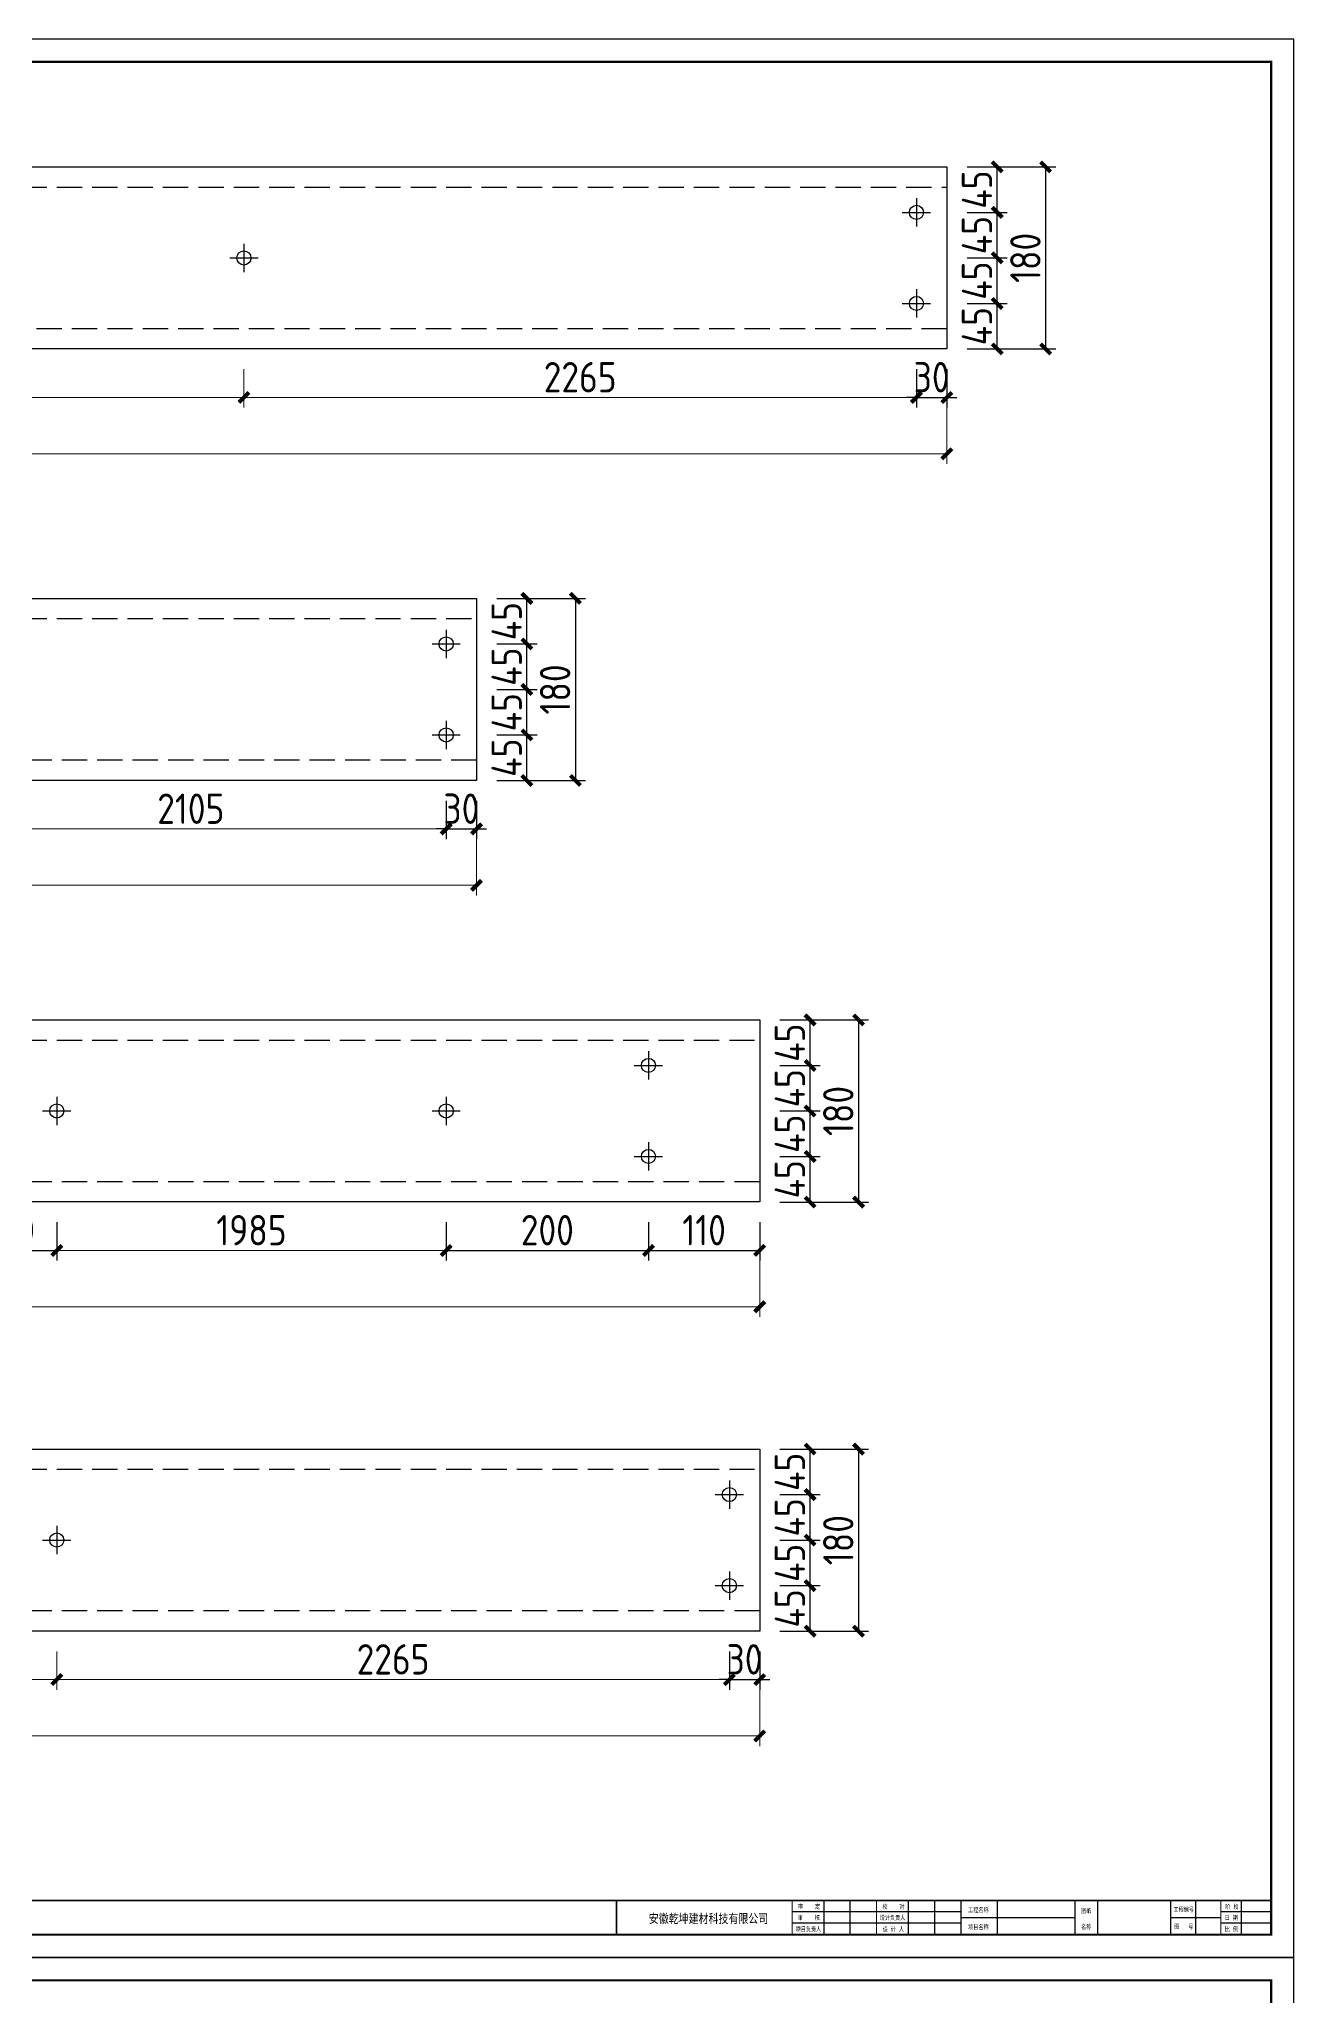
# Model space of a CAD drawing. Extents: x -196983 to 471790, y -783661 to 190401.
# Drawn here: x 331669 to 344076, y -88033 to -68691 of the extents above; entities that cross this region are included whole.
import ezdxf

# ---------------------------------------------------------------- set-up
doc = ezdxf.new("R2010")
doc.units = 0
doc.header["$LTSCALE"] = 1000
doc.header["$MEASUREMENT"] = 0
doc.linetypes.add('DASH', pattern=[0.35, 0.25, -0.1])
doc.layers.add('_TCH_MASK', color=7, linetype='Continuous')
doc.layers.add('PUB_TITLE', color=4, linetype='Continuous')
doc.styles.get("Standard").update_dxf_attribs({"font": 'gbenor.shx', "bigfont": 'gbcbig.shx'})
doc.styles.add('图框', font='')
doc.styles.get('图框').set_extended_font_data('SimSun')
doc.dimstyles.get("Standard").update_dxf_attribs({"dimscale": 100, "dimtxt": 3.5, "dimasz": 1, "dimexe": 2.5, "dimexo": 3, "dimgap": 1.5, "dimtad": 1, "dimdec": 0, "dimzin": 0, "dimdsep": 46, "dimtxsty": 'Standard', "dimblk": 'ARCHTICK', "dimcen": 0.09, "dimadec": 0, "dimazin": 0, "dimtfac": 1, "dimtdec": 0, "dimtix": 1, "dimtmove": 2, "dimatfit": 3, "dimfxl": 1, "dimtolj": 1, "dimtzin": 0, "dimarcsym": 0})

# ---------------------------------------------------------------- blocks, each defined once
blk = doc.blocks.new('$titleblk$00000095')
for p, q in [((-150, 20), (-150, 0)), ((-150, 20), (0, 20)), ((-125, 20), (-125, 0)), ((-100, 20), (-100, 0)), ((-75, 20), (-75, 0)), ((-75, 20), (-75, 0)), ((-50, 20), (-50, 0)), ((-25, 20), (-25, 0)), ((0, 20), (0, 0)), ((-150, 15), (-75, 15)), ((-150, 10), (-75, 10)), ((-75, 15), (0, 15)), ((-75, 10), (0, 10)), ((-150, 5), (-75, 5)), ((-75, 5), (0, 5))]:
    blk.add_line(p, q)
at = {"width": 0.8}
for s, p in [('建   筑', (-146.45, 15.65)), ('暖  通', (-70.35, 15.73)), ('结   构', (-146.45, 10.91)), ('电   气', (-146.45, 5.65)), ('给 排 水', (-71.03, 10.9)), ('工   艺', (-70.35, 6.13)), ('通   讯', (-146.45, 0.88)), ('自   控', (-70.35, 1.24))]:
    blk.add_text(s, height=3.509, dxfattribs=at).set_placement(p)
blk = doc.blocks.new('新块')
for p, q in [((-5840, 800), (-8800, 800)), ((-8240, 400), (-8240, 1000)), ((-7780, 400), (-7780, 1000)), ((-6760, 400), (-6760, 1000)), ((-6300, 400), (-6300, 1000)), ((-5840, 700), (-3840, 700)), ((-5200, 400), (-5200, 1000)), ((-3440, 400), (-3440, 1000)), ((-2160, 700), (-1280, 700)), ((-1720, 400), (-1720, 1000)), ((-400, 800), (-1280, 800)), ((-920, 400), (-920, 1000)), ((-400, 400), (-400, 1000)), ((-5840, 600), (-8800, 600)), ((-400, 600), (-1280, 600))]:
    blk.add_line(p, q)
for points, const_width in [([(-11880, 400), (-11880, 1000), (-400, 1000)], 32), ([(-8800, 400), (-8800, 1000)], 20), ([(-7320, 400), (-7320, 1000)], 20), ([(-5840, 400), (-5840, 1000)], 20), ([(-3840, 400), (-3840, 1000)], 20), ([(-2160, 400), (-2160, 1000)], 20), ([(-1280, 400), (-1280, 1000)], 20)]:
    blk.add_lwpolyline(points, dxfattribs=dict(const_width=const_width))
at = {"layer": 'PUB_TITLE'}
blk.add_lwpolyline([(-47560, 0), (0, 0), (0, 33640), (-47560, 33640)], close=True, dxfattribs=at)
at = {"layer": 'PUB_TITLE', "const_width": 40}
blk.add_lwpolyline([(-46560, 400), (-400, 400), (-400, 33240), (-46560, 33240)], close=True, dxfattribs=at)
at = {"layer": 'PUB_TITLE', "const_width": 32}
blk.add_lwpolyline([(-400, 1000), (-46560, 1000)], dxfattribs=at)
at = {"layer": 'PUB_TITLE', "xscale": 40, "yscale": 40, "zscale": 40, "rotation": 90}
blk.add_blockref('$titleblk$00000095', (-46560, 33240), dxfattribs=at)
at = {"style": '图框', "width": 0.8}
for s, height, p in [('安徽乾坤建材科技有限公司', 160, (-11315, 604)), ('审    核', 80, (-8702, 659)), ('审    定', 80, (-8701, 854)), ('设计负责人', 80, (-7265, 659)), ('校    对', 80, (-7217, 851)), ('工程名称', 80, (-5712, 794)), ('图纸', 80, (-3732, 778)), ('工程编号', 80, (-2112, 803)), ('阶 段', 80, (-1205, 851)), ('日 期', 80, (-1212, 659)), ('项目负责人', 80, (-8739, 457)), ('设 计 人', 80, (-7213, 457)), ('项目名称', 80, (-5712, 494)), ('名称', 80, (-3732, 498)), ('图   号', 80, (-2098, 504)), ('比 例', 80, (-1211, 457))]:
    blk.add_text(s, height=height, dxfattribs=at).set_placement(p)
for tag, p in [('审定人', (-8147, 838)), ('审核人', (-8147, 641)), ('设计负责人', (-6745, 649)), ('校对', (-6621, 837)), ('工程名称', (-5026, 781)), ('图名', (-3347, 649)), ('日期', (-905, 632)), ('阶段', (-810, 832)), ('项目负责人', (-8228, 444)), ('设计人', (-6659, 447)), ('项目名称', (-5026, 479)), ('图号', (-1657, 502)), ('比例', (-810, 446))]:
    blk.add_attdef(tag, p, '', height=120)
blk = doc.blocks.new('_ArchTick')
at = {"color": 0, "linetype": 'ByBlock', "const_width": 0.4}
blk.add_lwpolyline([(-0.5, -0.5), (0.5, 0.5)], dxfattribs=at)
blk = doc.blocks.new('*D1469')
at = {"layer": '_TCH_MASK', "color": 0, "lineweight": -2}
for p, q in [((340344, -71953), (340344, -72332)), ((340644, -71953), (340644, -72332)), ((340344, -72232), (340244, -72232)), ((340344, -72232), (340644, -72232)), ((340644, -72232), (340744, -72232))]:
    blk.add_line(p, q, dxfattribs=at)
at = {"layer": 'Defpoints', "color": 0}
for p in [(340344, -71753), (340644, -71753), (340644, -72232)]:
    blk.add_point(p, dxfattribs=at)
at = {"layer": '_TCH_MASK', "color": 0, "lineweight": -2, "xscale": 100, "yscale": 100, "zscale": 100}
blk.add_blockref('_ArchTick', (340344, -72232), dxfattribs=at)
at = {"layer": '_TCH_MASK', "color": 0, "lineweight": -2, "xscale": 100, "yscale": 100, "zscale": 100, "rotation": 180}
blk.add_blockref('_ArchTick', (340644, -72232), dxfattribs=at)
at = {"layer": '_TCH_MASK', "color": 0, "lineweight": 15, "insert": (340494, -72032), "char_height": 300, "attachment_point": 5}
blk.add_mtext('\\A1;30', dxfattribs=at)
blk = doc.blocks.new('*D1356')
at = {"layer": '_TCH_MASK', "color": 0, "lineweight": -2}
for p, q in [((340844, -71303), (341242, -71303)), ((341142, -71753), (341142, -71303)), ((340844, -71753), (341242, -71753))]:
    blk.add_line(p, q, dxfattribs=at)
at = {"layer": 'Defpoints', "color": 0}
for p in [(340644, -71303), (341142, -71303), (340644, -71753)]:
    blk.add_point(p, dxfattribs=at)
at = {"layer": '_TCH_MASK', "color": 0, "lineweight": -2, "xscale": 100, "yscale": 100, "zscale": 100}
for p, rotation in [((341142, -71303), 90), ((341142, -71753), 270)]:
    blk.add_blockref('_ArchTick', p, dxfattribs=dict(at, rotation=rotation))
at = {"layer": '_TCH_MASK', "color": 0, "lineweight": 15, "insert": (340942, -71528), "char_height": 300, "attachment_point": 5, "rotation": 90}
blk.add_mtext('\\A1;45', dxfattribs=at)
blk = doc.blocks.new('*D1470')
at = {"layer": '_TCH_MASK', "color": 0, "lineweight": -2}
for p, q in [((340844, -70853), (341242, -70853)), ((341142, -71303), (341142, -70853)), ((340844, -71303), (341242, -71303))]:
    blk.add_line(p, q, dxfattribs=at)
at = {"layer": 'Defpoints', "color": 0}
for p in [(340644, -70853), (341142, -70853), (340644, -71303)]:
    blk.add_point(p, dxfattribs=at)
at = {"layer": '_TCH_MASK', "color": 0, "lineweight": -2, "xscale": 100, "yscale": 100, "zscale": 100}
for p, rotation in [((341142, -70853), 90), ((341142, -71303), 270)]:
    blk.add_blockref('_ArchTick', p, dxfattribs=dict(at, rotation=rotation))
at = {"layer": '_TCH_MASK', "color": 0, "lineweight": 15, "insert": (340942, -71078), "char_height": 300, "attachment_point": 5, "rotation": 90}
blk.add_mtext('\\A1;45', dxfattribs=at)
blk = doc.blocks.new('*D1471')
at = {"layer": '_TCH_MASK', "color": 0, "lineweight": -2}
for p, q in [((340844, -70403), (341242, -70403)), ((341142, -70853), (341142, -70403)), ((340844, -70853), (341242, -70853))]:
    blk.add_line(p, q, dxfattribs=at)
at = {"layer": 'Defpoints', "color": 0}
for p in [(340644, -70403), (341142, -70403), (340644, -70853)]:
    blk.add_point(p, dxfattribs=at)
at = {"layer": '_TCH_MASK', "color": 0, "lineweight": -2, "xscale": 100, "yscale": 100, "zscale": 100}
for p, rotation in [((341142, -70403), 90), ((341142, -70853), 270)]:
    blk.add_blockref('_ArchTick', p, dxfattribs=dict(at, rotation=rotation))
at = {"layer": '_TCH_MASK', "color": 0, "lineweight": 15, "insert": (340942, -70628), "char_height": 300, "attachment_point": 5, "rotation": 90}
blk.add_mtext('\\A1;45', dxfattribs=at)
blk = doc.blocks.new('*D1472')
at = {"layer": '_TCH_MASK', "color": 0, "lineweight": -2}
for p, q in [((340844, -69953), (341242, -69953)), ((341142, -70403), (341142, -69953)), ((340844, -70403), (341242, -70403))]:
    blk.add_line(p, q, dxfattribs=at)
at = {"layer": 'Defpoints', "color": 0}
for p in [(340644, -69953), (341142, -69953), (340644, -70403)]:
    blk.add_point(p, dxfattribs=at)
at = {"layer": '_TCH_MASK', "color": 0, "lineweight": -2, "xscale": 100, "yscale": 100, "zscale": 100}
for p, rotation in [((341142, -69953), 90), ((341142, -70403), 270)]:
    blk.add_blockref('_ArchTick', p, dxfattribs=dict(at, rotation=rotation))
at = {"layer": '_TCH_MASK', "color": 0, "lineweight": 15, "insert": (340942, -70178), "char_height": 300, "attachment_point": 5, "rotation": 90}
blk.add_mtext('\\A1;45', dxfattribs=at)
blk = doc.blocks.new('*D1473')
at = {"layer": '_TCH_MASK', "color": 0, "lineweight": -2}
for p, q in [((340844, -69953), (341721, -69953)), ((341621, -69953), (341621, -71753)), ((340844, -71753), (341721, -71753))]:
    blk.add_line(p, q, dxfattribs=at)
at = {"layer": 'Defpoints', "color": 0}
for p in [(340644, -69953), (340644, -71753), (341621, -71753)]:
    blk.add_point(p, dxfattribs=at)
at = {"layer": '_TCH_MASK', "color": 0, "lineweight": -2, "xscale": 100, "yscale": 100, "zscale": 100}
for p, rotation in [((341621, -69953), 90), ((341621, -71753), 270)]:
    blk.add_blockref('_ArchTick', p, dxfattribs=dict(at, rotation=rotation))
at = {"layer": '_TCH_MASK', "color": 0, "lineweight": 15, "insert": (341421, -70853), "char_height": 300, "attachment_point": 5, "rotation": 90}
blk.add_mtext('\\A1;180', dxfattribs=at)
blk = doc.blocks.new('*D1464')
at = {"layer": '_TCH_MASK', "color": 0, "lineweight": -2}
for p, q in [((335694, -76219), (335694, -76598)), ((335994, -76219), (335994, -76598)), ((335694, -76498), (335594, -76498)), ((335694, -76498), (335994, -76498)), ((335994, -76498), (336094, -76498))]:
    blk.add_line(p, q, dxfattribs=at)
at = {"layer": 'Defpoints', "color": 0}
for p in [(335694, -76019), (335994, -76019), (335994, -76498)]:
    blk.add_point(p, dxfattribs=at)
at = {"layer": '_TCH_MASK', "color": 0, "lineweight": -2, "xscale": 100, "yscale": 100, "zscale": 100}
blk.add_blockref('_ArchTick', (335694, -76498), dxfattribs=at)
at = {"layer": '_TCH_MASK', "color": 0, "lineweight": -2, "xscale": 100, "yscale": 100, "zscale": 100, "rotation": 180}
blk.add_blockref('_ArchTick', (335994, -76498), dxfattribs=at)
at = {"layer": '_TCH_MASK', "color": 0, "lineweight": 15, "insert": (335844, -76298), "char_height": 300, "attachment_point": 5}
blk.add_mtext('\\A1;30', dxfattribs=at)
blk = doc.blocks.new('*D1353')
at = {"layer": '_TCH_MASK', "color": 0, "lineweight": -2}
for p, q in [((336194, -75569), (336592, -75569)), ((336492, -76019), (336492, -75569)), ((336194, -76019), (336592, -76019))]:
    blk.add_line(p, q, dxfattribs=at)
at = {"layer": 'Defpoints', "color": 0}
for p in [(335994, -75569), (336492, -75569), (335994, -76019)]:
    blk.add_point(p, dxfattribs=at)
at = {"layer": '_TCH_MASK', "color": 0, "lineweight": -2, "xscale": 100, "yscale": 100, "zscale": 100}
for p, rotation in [((336492, -75569), 90), ((336492, -76019), 270)]:
    blk.add_blockref('_ArchTick', p, dxfattribs=dict(at, rotation=rotation))
at = {"layer": '_TCH_MASK', "color": 0, "lineweight": 15, "insert": (336292, -75794), "char_height": 300, "attachment_point": 5, "rotation": 90}
blk.add_mtext('\\A1;45', dxfattribs=at)
blk = doc.blocks.new('*D1465')
at = {"layer": '_TCH_MASK', "color": 0, "lineweight": -2}
for p, q in [((336194, -75119), (336592, -75119)), ((336492, -75569), (336492, -75119)), ((336194, -75569), (336592, -75569))]:
    blk.add_line(p, q, dxfattribs=at)
at = {"layer": 'Defpoints', "color": 0}
for p in [(335994, -75119), (336492, -75119), (335994, -75569)]:
    blk.add_point(p, dxfattribs=at)
at = {"layer": '_TCH_MASK', "color": 0, "lineweight": -2, "xscale": 100, "yscale": 100, "zscale": 100}
for p, rotation in [((336492, -75119), 90), ((336492, -75569), 270)]:
    blk.add_blockref('_ArchTick', p, dxfattribs=dict(at, rotation=rotation))
at = {"layer": '_TCH_MASK', "color": 0, "lineweight": 15, "insert": (336292, -75344), "char_height": 300, "attachment_point": 5, "rotation": 90}
blk.add_mtext('\\A1;45', dxfattribs=at)
blk = doc.blocks.new('*D1466')
at = {"layer": '_TCH_MASK', "color": 0, "lineweight": -2}
for p, q in [((336194, -74669), (336592, -74669)), ((336492, -75119), (336492, -74669)), ((336194, -75119), (336592, -75119))]:
    blk.add_line(p, q, dxfattribs=at)
at = {"layer": 'Defpoints', "color": 0}
for p in [(335994, -74669), (336492, -74669), (335994, -75119)]:
    blk.add_point(p, dxfattribs=at)
at = {"layer": '_TCH_MASK', "color": 0, "lineweight": -2, "xscale": 100, "yscale": 100, "zscale": 100}
for p, rotation in [((336492, -74669), 90), ((336492, -75119), 270)]:
    blk.add_blockref('_ArchTick', p, dxfattribs=dict(at, rotation=rotation))
at = {"layer": '_TCH_MASK', "color": 0, "lineweight": 15, "insert": (336292, -74894), "char_height": 300, "attachment_point": 5, "rotation": 90}
blk.add_mtext('\\A1;45', dxfattribs=at)
blk = doc.blocks.new('*D1467')
at = {"layer": '_TCH_MASK', "color": 0, "lineweight": -2}
for p, q in [((336194, -74219), (336592, -74219)), ((336492, -74669), (336492, -74219)), ((336194, -74669), (336592, -74669))]:
    blk.add_line(p, q, dxfattribs=at)
at = {"layer": 'Defpoints', "color": 0}
for p in [(335994, -74219), (336492, -74219), (335994, -74669)]:
    blk.add_point(p, dxfattribs=at)
at = {"layer": '_TCH_MASK', "color": 0, "lineweight": -2, "xscale": 100, "yscale": 100, "zscale": 100}
for p, rotation in [((336492, -74219), 90), ((336492, -74669), 270)]:
    blk.add_blockref('_ArchTick', p, dxfattribs=dict(at, rotation=rotation))
at = {"layer": '_TCH_MASK', "color": 0, "lineweight": 15, "insert": (336292, -74444), "char_height": 300, "attachment_point": 5, "rotation": 90}
blk.add_mtext('\\A1;45', dxfattribs=at)
blk = doc.blocks.new('*D1468')
at = {"layer": '_TCH_MASK', "color": 0, "lineweight": -2}
for p, q in [((336194, -74219), (337071, -74219)), ((336971, -74219), (336971, -76019)), ((336194, -76019), (337071, -76019))]:
    blk.add_line(p, q, dxfattribs=at)
at = {"layer": 'Defpoints', "color": 0}
for p in [(335994, -74219), (335994, -76019), (336971, -76019)]:
    blk.add_point(p, dxfattribs=at)
at = {"layer": '_TCH_MASK', "color": 0, "lineweight": -2, "xscale": 100, "yscale": 100, "zscale": 100}
for p, rotation in [((336971, -74219), 90), ((336971, -76019), 270)]:
    blk.add_blockref('_ArchTick', p, dxfattribs=dict(at, rotation=rotation))
at = {"layer": '_TCH_MASK', "color": 0, "lineweight": 15, "insert": (336771, -75119), "char_height": 300, "attachment_point": 5, "rotation": 90}
blk.add_mtext('\\A1;180', dxfattribs=at)
blk = doc.blocks.new('*D1348')
at = {"layer": '_TCH_MASK', "color": 0, "lineweight": -2}
for p, q in [((335694, -80386), (335694, -80764)), ((337694, -80386), (337694, -80764)), ((335694, -80664), (337694, -80664))]:
    blk.add_line(p, q, dxfattribs=at)
at = {"layer": 'Defpoints', "color": 0}
for p in [(335694, -80186), (337694, -80186), (337694, -80664)]:
    blk.add_point(p, dxfattribs=at)
at = {"layer": '_TCH_MASK', "color": 0, "lineweight": -2, "xscale": 100, "yscale": 100, "zscale": 100, "rotation": 180}
blk.add_blockref('_ArchTick', (335694, -80664), dxfattribs=at)
at = {"layer": '_TCH_MASK', "color": 0, "lineweight": -2, "xscale": 100, "yscale": 100, "zscale": 100}
blk.add_blockref('_ArchTick', (337694, -80664), dxfattribs=at)
at = {"layer": '_TCH_MASK', "color": 0, "lineweight": 15, "insert": (336694, -80464), "char_height": 300, "attachment_point": 5}
blk.add_mtext('\\A1;200', dxfattribs=at)
blk = doc.blocks.new('*D1459')
at = {"layer": '_TCH_MASK', "color": 0, "lineweight": -2}
for p, q in [((337694, -80386), (337694, -80764)), ((338794, -80386), (338794, -80764)), ((337694, -80664), (338794, -80664))]:
    blk.add_line(p, q, dxfattribs=at)
at = {"layer": 'Defpoints', "color": 0}
for p in [(337694, -80186), (338794, -80186), (338794, -80664)]:
    blk.add_point(p, dxfattribs=at)
at = {"layer": '_TCH_MASK', "color": 0, "lineweight": -2, "xscale": 100, "yscale": 100, "zscale": 100, "rotation": 180}
blk.add_blockref('_ArchTick', (337694, -80664), dxfattribs=at)
at = {"layer": '_TCH_MASK', "color": 0, "lineweight": -2, "xscale": 100, "yscale": 100, "zscale": 100}
blk.add_blockref('_ArchTick', (338794, -80664), dxfattribs=at)
at = {"layer": '_TCH_MASK', "color": 0, "lineweight": 15, "insert": (338244, -80464), "char_height": 300, "attachment_point": 5}
blk.add_mtext('\\A1;110', dxfattribs=at)
blk = doc.blocks.new('*D1349')
at = {"layer": '_TCH_MASK', "color": 0, "lineweight": -2}
for p, q in [((338994, -79736), (339392, -79736)), ((339292, -80186), (339292, -79736)), ((338994, -80186), (339392, -80186))]:
    blk.add_line(p, q, dxfattribs=at)
at = {"layer": 'Defpoints', "color": 0}
for p in [(338794, -79736), (339292, -79736), (338794, -80186)]:
    blk.add_point(p, dxfattribs=at)
at = {"layer": '_TCH_MASK', "color": 0, "lineweight": -2, "xscale": 100, "yscale": 100, "zscale": 100}
for p, rotation in [((339292, -79736), 90), ((339292, -80186), 270)]:
    blk.add_blockref('_ArchTick', p, dxfattribs=dict(at, rotation=rotation))
at = {"layer": '_TCH_MASK', "color": 0, "lineweight": 15, "insert": (339092, -79961), "char_height": 300, "attachment_point": 5, "rotation": 90}
blk.add_mtext('\\A1;45', dxfattribs=at)
blk = doc.blocks.new('*D1460')
at = {"layer": '_TCH_MASK', "color": 0, "lineweight": -2}
for p, q in [((338994, -79286), (339392, -79286)), ((339292, -79736), (339292, -79286)), ((338994, -79736), (339392, -79736))]:
    blk.add_line(p, q, dxfattribs=at)
at = {"layer": 'Defpoints', "color": 0}
for p in [(338794, -79286), (339292, -79286), (338794, -79736)]:
    blk.add_point(p, dxfattribs=at)
at = {"layer": '_TCH_MASK', "color": 0, "lineweight": -2, "xscale": 100, "yscale": 100, "zscale": 100}
for p, rotation in [((339292, -79286), 90), ((339292, -79736), 270)]:
    blk.add_blockref('_ArchTick', p, dxfattribs=dict(at, rotation=rotation))
at = {"layer": '_TCH_MASK', "color": 0, "lineweight": 15, "insert": (339092, -79511), "char_height": 300, "attachment_point": 5, "rotation": 90}
blk.add_mtext('\\A1;45', dxfattribs=at)
blk = doc.blocks.new('*D1461')
at = {"layer": '_TCH_MASK', "color": 0, "lineweight": -2}
for p, q in [((338994, -78836), (339392, -78836)), ((339292, -79286), (339292, -78836)), ((338994, -79286), (339392, -79286))]:
    blk.add_line(p, q, dxfattribs=at)
at = {"layer": 'Defpoints', "color": 0}
for p in [(338794, -78836), (339292, -78836), (338794, -79286)]:
    blk.add_point(p, dxfattribs=at)
at = {"layer": '_TCH_MASK', "color": 0, "lineweight": -2, "xscale": 100, "yscale": 100, "zscale": 100}
for p, rotation in [((339292, -78836), 90), ((339292, -79286), 270)]:
    blk.add_blockref('_ArchTick', p, dxfattribs=dict(at, rotation=rotation))
at = {"layer": '_TCH_MASK', "color": 0, "lineweight": 15, "insert": (339092, -79061), "char_height": 300, "attachment_point": 5, "rotation": 90}
blk.add_mtext('\\A1;45', dxfattribs=at)
blk = doc.blocks.new('*D1462')
at = {"layer": '_TCH_MASK', "color": 0, "lineweight": -2}
for p, q in [((338994, -78386), (339392, -78386)), ((339292, -78836), (339292, -78386)), ((338994, -78836), (339392, -78836))]:
    blk.add_line(p, q, dxfattribs=at)
at = {"layer": 'Defpoints', "color": 0}
for p in [(338794, -78386), (339292, -78386), (338794, -78836)]:
    blk.add_point(p, dxfattribs=at)
at = {"layer": '_TCH_MASK', "color": 0, "lineweight": -2, "xscale": 100, "yscale": 100, "zscale": 100}
for p, rotation in [((339292, -78386), 90), ((339292, -78836), 270)]:
    blk.add_blockref('_ArchTick', p, dxfattribs=dict(at, rotation=rotation))
at = {"layer": '_TCH_MASK', "color": 0, "lineweight": 15, "insert": (339092, -78611), "char_height": 300, "attachment_point": 5, "rotation": 90}
blk.add_mtext('\\A1;45', dxfattribs=at)
blk = doc.blocks.new('*D1463')
at = {"layer": '_TCH_MASK', "color": 0, "lineweight": -2}
for p, q in [((338994, -78386), (339871, -78386)), ((339771, -78386), (339771, -80186)), ((338994, -80186), (339871, -80186))]:
    blk.add_line(p, q, dxfattribs=at)
at = {"layer": 'Defpoints', "color": 0}
for p in [(338794, -78386), (338794, -80186), (339771, -80186)]:
    blk.add_point(p, dxfattribs=at)
at = {"layer": '_TCH_MASK', "color": 0, "lineweight": -2, "xscale": 100, "yscale": 100, "zscale": 100}
for p, rotation in [((339771, -78386), 90), ((339771, -80186), 270)]:
    blk.add_blockref('_ArchTick', p, dxfattribs=dict(at, rotation=rotation))
at = {"layer": '_TCH_MASK', "color": 0, "lineweight": 15, "insert": (339571, -79286), "char_height": 300, "attachment_point": 5, "rotation": 90}
blk.add_mtext('\\A1;180', dxfattribs=at)
blk = doc.blocks.new('*D1350')
at = {"layer": '_TCH_MASK', "color": 0, "lineweight": -2}
for p, q in [((331044, -80386), (331044, -80764)), ((331844, -80386), (331844, -80764)), ((331044, -80664), (331844, -80664))]:
    blk.add_line(p, q, dxfattribs=at)
at = {"layer": 'Defpoints', "color": 0}
for p in [(331044, -80186), (331844, -80186), (331844, -80664)]:
    blk.add_point(p, dxfattribs=at)
at = {"layer": '_TCH_MASK', "color": 0, "lineweight": -2, "xscale": 100, "yscale": 100, "zscale": 100, "rotation": 180}
blk.add_blockref('_ArchTick', (331044, -80664), dxfattribs=at)
at = {"layer": '_TCH_MASK', "color": 0, "lineweight": -2, "xscale": 100, "yscale": 100, "zscale": 100}
blk.add_blockref('_ArchTick', (331844, -80664), dxfattribs=at)
at = {"layer": '_TCH_MASK', "color": 0, "lineweight": 15, "insert": (331444, -80464), "char_height": 300, "attachment_point": 5}
blk.add_mtext('\\A1;80', dxfattribs=at)
blk = doc.blocks.new('*D1475')
at = {"layer": '_TCH_MASK', "color": 0, "lineweight": -2}
for p, q in [((338494, -84628), (338494, -85007)), ((338794, -84628), (338794, -85007)), ((338494, -84907), (338394, -84907)), ((338494, -84907), (338794, -84907)), ((338794, -84907), (338894, -84907))]:
    blk.add_line(p, q, dxfattribs=at)
at = {"layer": 'Defpoints', "color": 0}
for p in [(338494, -84428), (338794, -84428), (338794, -84907)]:
    blk.add_point(p, dxfattribs=at)
at = {"layer": '_TCH_MASK', "color": 0, "lineweight": -2, "xscale": 100, "yscale": 100, "zscale": 100}
blk.add_blockref('_ArchTick', (338494, -84907), dxfattribs=at)
at = {"layer": '_TCH_MASK', "color": 0, "lineweight": -2, "xscale": 100, "yscale": 100, "zscale": 100, "rotation": 180}
blk.add_blockref('_ArchTick', (338794, -84907), dxfattribs=at)
at = {"layer": '_TCH_MASK', "color": 0, "lineweight": 15, "insert": (338644, -84707), "char_height": 300, "attachment_point": 5}
blk.add_mtext('\\A1;30', dxfattribs=at)
blk = doc.blocks.new('*D1360')
at = {"layer": '_TCH_MASK', "color": 0, "lineweight": -2}
for p, q in [((338994, -83978), (339392, -83978)), ((339292, -84428), (339292, -83978)), ((338994, -84428), (339392, -84428))]:
    blk.add_line(p, q, dxfattribs=at)
at = {"layer": 'Defpoints', "color": 0}
for p in [(338794, -83978), (339292, -83978), (338794, -84428)]:
    blk.add_point(p, dxfattribs=at)
at = {"layer": '_TCH_MASK', "color": 0, "lineweight": -2, "xscale": 100, "yscale": 100, "zscale": 100}
for p, rotation in [((339292, -83978), 90), ((339292, -84428), 270)]:
    blk.add_blockref('_ArchTick', p, dxfattribs=dict(at, rotation=rotation))
at = {"layer": '_TCH_MASK', "color": 0, "lineweight": 15, "insert": (339092, -84203), "char_height": 300, "attachment_point": 5, "rotation": 90}
blk.add_mtext('\\A1;45', dxfattribs=at)
blk = doc.blocks.new('*D1476')
at = {"layer": '_TCH_MASK', "color": 0, "lineweight": -2}
for p, q in [((338994, -83528), (339392, -83528)), ((339292, -83978), (339292, -83528)), ((338994, -83978), (339392, -83978))]:
    blk.add_line(p, q, dxfattribs=at)
at = {"layer": 'Defpoints', "color": 0}
for p in [(338794, -83528), (339292, -83528), (338794, -83978)]:
    blk.add_point(p, dxfattribs=at)
at = {"layer": '_TCH_MASK', "color": 0, "lineweight": -2, "xscale": 100, "yscale": 100, "zscale": 100}
for p, rotation in [((339292, -83528), 90), ((339292, -83978), 270)]:
    blk.add_blockref('_ArchTick', p, dxfattribs=dict(at, rotation=rotation))
at = {"layer": '_TCH_MASK', "color": 0, "lineweight": 15, "insert": (339092, -83753), "char_height": 300, "attachment_point": 5, "rotation": 90}
blk.add_mtext('\\A1;45', dxfattribs=at)
blk = doc.blocks.new('*D1477')
at = {"layer": '_TCH_MASK', "color": 0, "lineweight": -2}
for p, q in [((338994, -83078), (339392, -83078)), ((339292, -83528), (339292, -83078)), ((338994, -83528), (339392, -83528))]:
    blk.add_line(p, q, dxfattribs=at)
at = {"layer": 'Defpoints', "color": 0}
for p in [(338794, -83078), (339292, -83078), (338794, -83528)]:
    blk.add_point(p, dxfattribs=at)
at = {"layer": '_TCH_MASK', "color": 0, "lineweight": -2, "xscale": 100, "yscale": 100, "zscale": 100}
for p, rotation in [((339292, -83078), 90), ((339292, -83528), 270)]:
    blk.add_blockref('_ArchTick', p, dxfattribs=dict(at, rotation=rotation))
at = {"layer": '_TCH_MASK', "color": 0, "lineweight": 15, "insert": (339092, -83303), "char_height": 300, "attachment_point": 5, "rotation": 90}
blk.add_mtext('\\A1;45', dxfattribs=at)
blk = doc.blocks.new('*D1478')
at = {"layer": '_TCH_MASK', "color": 0, "lineweight": -2}
for p, q in [((338994, -82628), (339392, -82628)), ((339292, -83078), (339292, -82628)), ((338994, -83078), (339392, -83078))]:
    blk.add_line(p, q, dxfattribs=at)
at = {"layer": 'Defpoints', "color": 0}
for p in [(338794, -82628), (339292, -82628), (338794, -83078)]:
    blk.add_point(p, dxfattribs=at)
at = {"layer": '_TCH_MASK', "color": 0, "lineweight": -2, "xscale": 100, "yscale": 100, "zscale": 100}
for p, rotation in [((339292, -82628), 90), ((339292, -83078), 270)]:
    blk.add_blockref('_ArchTick', p, dxfattribs=dict(at, rotation=rotation))
at = {"layer": '_TCH_MASK', "color": 0, "lineweight": 15, "insert": (339092, -82853), "char_height": 300, "attachment_point": 5, "rotation": 90}
blk.add_mtext('\\A1;45', dxfattribs=at)
blk = doc.blocks.new('*D1479')
at = {"layer": '_TCH_MASK', "color": 0, "lineweight": -2}
for p, q in [((338994, -82628), (339871, -82628)), ((339771, -82628), (339771, -84428)), ((338994, -84428), (339871, -84428))]:
    blk.add_line(p, q, dxfattribs=at)
at = {"layer": 'Defpoints', "color": 0}
for p in [(338794, -82628), (338794, -84428), (339771, -84428)]:
    blk.add_point(p, dxfattribs=at)
at = {"layer": '_TCH_MASK', "color": 0, "lineweight": -2, "xscale": 100, "yscale": 100, "zscale": 100}
for p, rotation in [((339771, -82628), 90), ((339771, -84428), 270)]:
    blk.add_blockref('_ArchTick', p, dxfattribs=dict(at, rotation=rotation))
at = {"layer": '_TCH_MASK', "color": 0, "lineweight": 15, "insert": (339571, -83528), "char_height": 300, "attachment_point": 5, "rotation": 90}
blk.add_mtext('\\A1;180', dxfattribs=at)

msp = doc.modelspace()

# ---------------------------------------------------------------- linework, layer by layer
at = {"color": 3}
for p, q in [((318893.6, -69953.3), (340643.6, -69953.3)), ((340643.6, -69953.3), (340643.6, -71753.3)), ((340643.6, -71753.3), (318893.6, -71753.3)), ((318893.6, -74219.1), (335993.6, -74219.1)), ((335993.6, -74219.1), (335993.6, -76019.1)), ((335993.6, -76019.1), (318893.6, -76019.1)), ((318893.6, -78385.6), (338793.6, -78385.6)), ((338793.6, -78385.6), (338793.6, -80185.6)), ((338793.6, -80185.6), (318893.6, -80185.6)), ((318893.6, -82627.7), (338793.6, -82627.7)), ((338793.6, -82627.7), (338793.6, -84427.7)), ((338793.6, -84427.7), (318893.6, -84427.7))]:
    msp.add_line(p, q, dxfattribs=at)
at = {"color": 3, "linetype": 'DASH'}
for p, q in [((318893.6, -70153.3), (340643.6, -70153.3)), ((340643.6, -71553.3), (318893.6, -71553.3)), ((318893.6, -74419.1), (335993.6, -74419.1)), ((335993.6, -75819.1), (318893.6, -75819.1)), ((318893.6, -78585.6), (338793.6, -78585.6)), ((338793.6, -79985.6), (318893.6, -79985.6)), ((318893.6, -82827.7), (338793.6, -82827.7)), ((338793.6, -84227.7), (318893.6, -84227.7))]:
    msp.add_line(p, q, dxfattribs=at)
at = {"color": 1}
for p, q in [((340203.6, -70403.3), (340483.6, -70403.3)), ((340343.6, -70263.3), (340343.6, -70543.3)), ((333693.6, -70713.3), (333693.6, -70993.3)), ((333553.6, -70853.3), (333833.6, -70853.3)), ((340343.6, -71163.3), (340343.6, -71443.3)), ((340203.6, -71303.3), (340483.6, -71303.3)), ((335693.6, -74529.1), (335693.6, -74809.1)), ((335553.6, -74669.1), (335833.6, -74669.1)), ((335693.6, -75429.1), (335693.6, -75709.1)), ((335553.6, -75569.1), (335833.6, -75569.1)), ((337693.6, -78695.6), (337693.6, -78975.6)), ((337553.6, -78835.6), (337833.6, -78835.6)), ((331703.6, -79285.6), (331983.6, -79285.6)), ((331843.6, -79145.6), (331843.6, -79425.6)), ((335553.6, -79285.6), (335833.6, -79285.6)), ((335693.6, -79145.6), (335693.6, -79425.6)), ((337693.6, -79595.6), (337693.6, -79875.6)), ((337553.6, -79735.6), (337833.6, -79735.6)), ((338493.6, -82937.7), (338493.6, -83217.7)), ((338353.6, -83077.7), (338633.6, -83077.7)), ((331703.6, -83527.7), (331983.6, -83527.7)), ((331843.6, -83387.7), (331843.6, -83667.7)), ((338493.6, -83837.7), (338493.6, -84117.7)), ((338353.6, -83977.7), (338633.6, -83977.7))]:
    msp.add_line(p, q, dxfattribs=at)
for centre in [(340343.6, -70403.3), (333693.6, -70853.3), (340343.6, -71303.3), (335693.6, -74669.1), (335693.6, -75569.1), (337693.6, -78835.6), (331843.6, -79285.6), (335693.6, -79285.6), (337693.6, -79735.6), (338493.6, -83077.7), (331843.6, -83527.7), (338493.6, -83977.7)]:
    msp.add_circle(centre, 70, dxfattribs=at)
at = {"layer": '_TCH_MASK', "lineweight": 15}
for p, q in [((333693.6, -71953.3), (333693.6, -72332.2)), ((333693.6, -71953.3), (333693.6, -72332.2)), ((340343.6, -71953.3), (340343.6, -72332.2)), ((340643.6, -71953.3), (340643.6, -72889.3)), ((328893.6, -72232.2), (333693.6, -72232.2)), ((333693.6, -72232.2), (340343.6, -72232.2)), ((340643.6, -72789.3), (318893.6, -72789.3)), ((335693.6, -76219.1), (335693.6, -76598)), ((335993.6, -76219.1), (335993.6, -77155.2)), ((330643.6, -76498), (335693.6, -76498)), ((335993.6, -77055.2), (318893.6, -77055.2)), ((331843.6, -80385.6), (331843.6, -80764.5)), ((335693.6, -80385.6), (335693.6, -80764.5)), ((338793.6, -80385.6), (338793.6, -81321.6)), ((331843.6, -80664.5), (335693.6, -80664.5)), ((338793.6, -81221.6), (318893.6, -81221.6)), ((331843.6, -84627.7), (331843.6, -85006.6)), ((331843.6, -84627.7), (331843.6, -85006.6)), ((338493.6, -84627.7), (338493.6, -85006.6)), ((338793.6, -84627.7), (338793.6, -85563.7)), ((325843.6, -84906.6), (331843.6, -84906.6)), ((331843.6, -84906.6), (338493.6, -84906.6)), ((338793.6, -85463.7), (318893.6, -85463.7))]:
    msp.add_line(p, q, dxfattribs=at)

# ---------------------------------------------------------------- block references
at = {"layer": '_TCH_MASK', "color": 0, "lineweight": 15, "xscale": 0.5637161763734184, "yscale": 0.5637161763588665, "zscale": 0.5637161763684475}
for p in [(344075.6, -87654), (344075.6, -106617.4)]:
    msp.add_blockref('新块', p, dxfattribs=at)
at = {"layer": '_TCH_MASK', "lineweight": 15, "xscale": 100, "yscale": 100, "zscale": 100}
for p in [(333693.6, -72232.2), (340343.6, -72232.2), (340643.6, -72789.3), (335693.6, -76498), (335993.6, -77055.2), (335693.6, -80664.5), (338793.6, -81221.6), (331843.6, -84906.6), (338493.6, -84906.6), (338793.6, -85463.7)]:
    msp.add_blockref('_ArchTick', p, dxfattribs=at)
at = {"layer": '_TCH_MASK', "lineweight": 15, "xscale": 100, "yscale": 100, "zscale": 100, "rotation": 180}
for p in [(333693.6, -72232.2), (331843.6, -80664.5), (331843.6, -84906.6)]:
    msp.add_blockref('_ArchTick', p, dxfattribs=at)

# ---------------------------------------------------------------- texts
at = {"layer": '_TCH_MASK', "lineweight": 15, "char_height": 300, "attachment_point": 5}
for s, insert in [('\\A1;2265', (337018.6, -72032.2)), ('\\A1;2105', (333168.6, -76298)), ('\\A1;1985', (333768.6, -80464.5)), ('\\A1;2265', (335168.6, -84706.6))]:
    msp.add_mtext(s, dxfattribs=dict(at, insert=insert))

# ---------------------------------------------------------------- dimensions: what is measured, and where the dimension line sits
at = {"layer": '_TCH_MASK', "lineweight": 15}
for base, p1, p2, picture, middle in [((341142.1, -69953.3), (340643.6, -70403.3), (340643.6, -69953.3), '*D1472', (340942.1, -70178.3)), ((341621.2, -71753.3), (340643.6, -69953.3), (340643.6, -71753.3), '*D1473', (341421.2, -70853.3)), ((341142.1, -70403.3), (340643.6, -70853.3), (340643.6, -70403.3), '*D1471', (340942.1, -70628.3)), ((341142.1, -70853.3), (340643.6, -71303.3), (340643.6, -70853.3), '*D1470', (340942.1, -71078.3)), ((341142.1, -71303.3), (340643.6, -71753.3), (340643.6, -71303.3), '*D1356', (340942.1, -71528.3)), ((336492.1, -74219.1), (335993.6, -74669.1), (335993.6, -74219.1), '*D1467', (336292.1, -74444.1)), ((336971.2, -76019.1), (335993.6, -74219.1), (335993.6, -76019.1), '*D1468', (336771.2, -75119.1)), ((336492.1, -74669.1), (335993.6, -75119.1), (335993.6, -74669.1), '*D1466', (336292.1, -74894.1)), ((336492.1, -75119.1), (335993.6, -75569.1), (335993.6, -75119.1), '*D1465', (336292.1, -75344.1)), ((336492.1, -75569.1), (335993.6, -76019.1), (335993.6, -75569.1), '*D1353', (336292.1, -75794.1)), ((339292.1, -78385.6), (338793.6, -78835.6), (338793.6, -78385.6), '*D1462', (339092.1, -78610.6)), ((339771.2, -80185.6), (338793.6, -78385.6), (338793.6, -80185.6), '*D1463', (339571.2, -79285.6)), ((339292.1, -78835.6), (338793.6, -79285.6), (338793.6, -78835.6), '*D1461', (339092.1, -79060.6)), ((339292.1, -79285.6), (338793.6, -79735.6), (338793.6, -79285.6), '*D1460', (339092.1, -79510.6)), ((339292.1, -79735.6), (338793.6, -80185.6), (338793.6, -79735.6), '*D1349', (339092.1, -79960.6)), ((339292.1, -82627.7), (338793.6, -83077.7), (338793.6, -82627.7), '*D1478', (339092.1, -82852.7)), ((339771.2, -84427.7), (338793.6, -82627.7), (338793.6, -84427.7), '*D1479', (339571.2, -83527.7)), ((339292.1, -83077.7), (338793.6, -83527.7), (338793.6, -83077.7), '*D1477', (339092.1, -83302.7)), ((339292.1, -83527.7), (338793.6, -83977.7), (338793.6, -83527.7), '*D1476', (339092.1, -83752.7)), ((339292.1, -83977.7), (338793.6, -84427.7), (338793.6, -83977.7), '*D1360', (339092.1, -84202.7))]:
    dim = msp.add_linear_dim(base=base, p1=p1, p2=p2, angle=90, dimstyle='Standard', override={"dimtxt": 3, "dimexe": 1, "dimexo": 2, "dimgap": 0.5, "dimlfac": 0.1}, dxfattribs=at)
    dim.commit()
    dim.dimension.update_dxf_attribs({"geometry": picture, "text_midpoint": middle})
for base, p1, p2, picture, middle in [((340643.6, -72232.2), (340343.6, -71753.3), (340643.6, -71753.3), '*D1469', (340493.6, -72032.2)), ((335993.6, -76498), (335693.6, -76019.1), (335993.6, -76019.1), '*D1464', (335843.6, -76298)), ((331843.6, -80664.5), (331043.6, -80185.6), (331843.6, -80185.6), '*D1350', (331443.6, -80464.5)), ((337693.6, -80664.5), (335693.6, -80185.6), (337693.6, -80185.6), '*D1348', (336693.6, -80464.5)), ((338793.6, -80664.5), (337693.6, -80185.6), (338793.6, -80185.6), '*D1459', (338243.6, -80464.5)), ((338793.6, -84906.6), (338493.6, -84427.7), (338793.6, -84427.7), '*D1475', (338643.6, -84706.6))]:
    dim = msp.add_linear_dim(base=base, p1=p1, p2=p2, dimstyle='Standard', override={"dimtxt": 3, "dimexe": 1, "dimexo": 2, "dimgap": 0.5, "dimlfac": 0.1}, dxfattribs=at)
    dim.commit()
    dim.dimension.update_dxf_attribs({"geometry": picture, "text_midpoint": middle})

doc.saveas('drawing.dxf')
